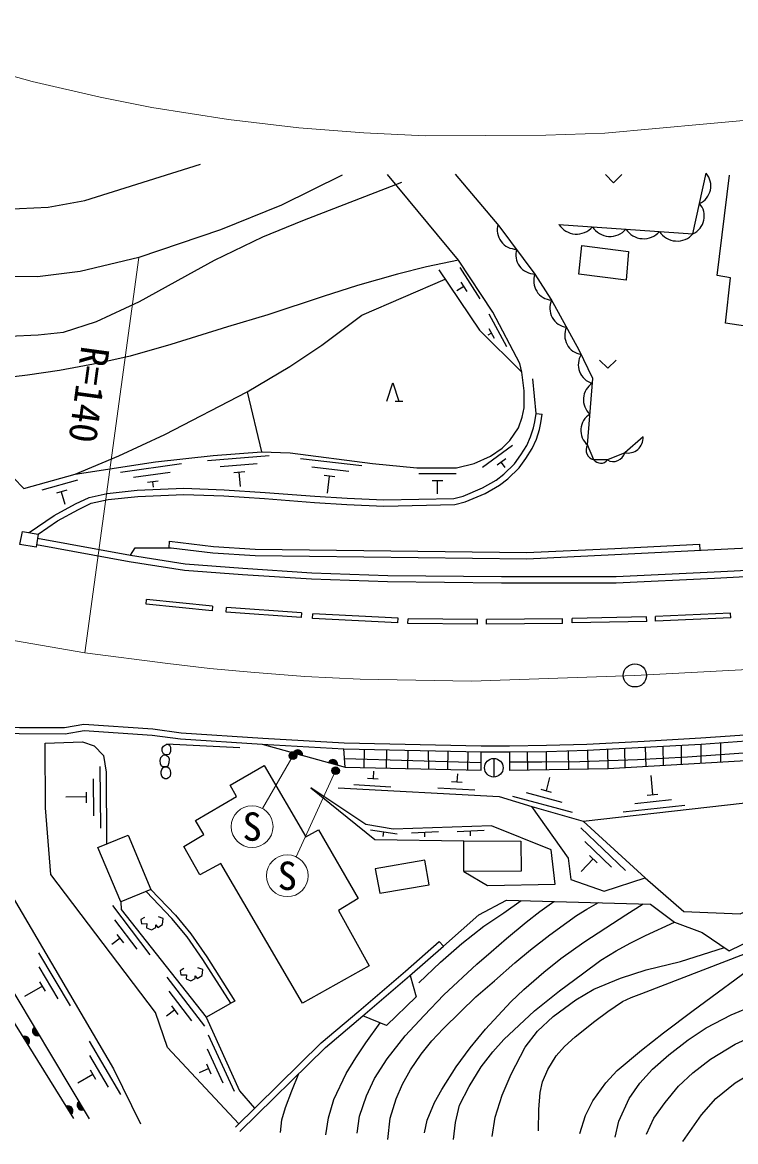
# Model space of a CAD drawing. Units: millimetres at full size, sheet at 1:1000; details may follow other scales. Extents: x 40000 to 680000, y 20000 to 380000.
# Drawn here: x 437868 to 483970, y 246693 to 319064 of the extents above; entities that cross this region are included whole.
import ezdxf
from ezdxf.enums import TextEntityAlignment as Align

# ---------------------------------------------------------------- set-up
doc = ezdxf.new("R2010")
doc.units = ezdxf.units.MM
doc.header["$LTSCALE"] = 1000
doc.linetypes.add('CHAIN', pattern=[18.5, 12, -1.5, 3.5, -1.5])
for name, color, linetype, lineweight in [('M-BGD', 7, 'Continuous', 25), ('M-BGD-HTXT', 7, 'Continuous', 13), ('M-BMK', 2, 'CHAIN', 13), ('M-BMK-SRVR', 3, 'Continuous', 25), ('M-STR-HTXT', 7, 'Continuous', 13), ('M-STR-STRC', 7, 'Continuous', 25)]:
    doc.layers.add(name, color=color, linetype=linetype, lineweight=lineweight)
doc.styles.add('ＭＳ ゴシック', font='')
doc.styles.get('ＭＳ ゴシック').set_extended_font_data('MS Gothic')

msp = doc.modelspace()

# ---------------------------------------------------------------- hatches: boundary and pattern name
at = {"layer": 'M-BGD'}
for points in [[(455380, 271835), (455984, 271669, 0.84072)], [(457646, 271212), (458249, 271046, 0.84072)], [(438951, 253562), (438629, 254098, 0.84072)], [(438229, 252952), (437898, 253484, -0.84072)], [(441027, 248446), (440697, 248978, -0.84072)], [(441831, 248755), (441509, 249292, 0.84072)]]:
    msp.add_hatch(color=256, dxfattribs=at).paths.add_polyline_path(points)
at = {"layer": 'M-STR-STRC'}
for points in [[(455582, 271776, -0.41421), (455482, 271437, -0.41421), (455143, 271537, -1)], [(458333, 270793, -0.41421), (458233, 270454, -0.41421), (457894, 270554, -1)]]:
    msp.add_hatch(color=256, dxfattribs=at).paths.add_polyline_path(points)

# ---------------------------------------------------------------- linework, layer by layer
at = {"layer": 'M-BGD'}
for p, q in [((467455, 301195), (466162, 303216)), ((466412, 301991), (465951, 301696)), ((466618, 301668), (466241, 302258)), ((469184, 298091), (468041, 300202)), ((468201, 298961), (467961, 298831)), ((468383, 298625), (468050, 299240)), ((452406, 295169), (453319, 291303)), ((461959, 294573), (462460, 294573)), ((471073, 293783), (471468, 293723)), ((469546, 291704), (467608, 290287)), ((453811, 291036), (449825, 290708)), ((448162, 290519), (444200, 289968)), ((453051, 290522), (450659, 290325)), ((459812, 290390), (455838, 290841)), ((458967, 290033), (456582, 290304)), ((469125, 290839), (468560, 290426)), ((468816, 290613), (469060, 290280)), ((447431, 289963), (445054, 289632)), ((452241, 290004), (451543, 289946)), ((451860, 289972), (451936, 289046)), ((458071, 289682), (457376, 289761)), ((457691, 289725), (457567, 288627)), ((465903, 289863), (463503, 289865)), ((441439, 289474), (439133, 288810)), ((440747, 288807), (440074, 288613)), ((446652, 289400), (445958, 289304)), ((446273, 289348), (446321, 289001)), ((465053, 289414), (464353, 289415)), ((464670, 289414), (464670, 288589)), ((440379, 288701), (440607, 287908)), ((447352, 285095), (447381, 285510)), ((481634, 285332), (481654, 284933)), ((445869, 281441), (445899, 281739)), ((450163, 281309), (445899, 281739)), ((450135, 281010), (445869, 281441)), ((450163, 281309), (450135, 281010)), ((451047, 280933), (451071, 281232)), ((455895, 280578), (451047, 280933)), ((455919, 280877), (451071, 281232)), ((455919, 280877), (455895, 280578)), ((456611, 280514), (456632, 280813)), ((462154, 280535), (456632, 280813)), ((483638, 280866), (478787, 280654)), ((483660, 280567), (483638, 280866)), ((462138, 280235), (456611, 280514)), ((462138, 280235), (462154, 280535)), ((462793, 280197), (462803, 280497)), ((467296, 280152), (462793, 280197)), ((467297, 280452), (462803, 280497)), ((467296, 280152), (467297, 280452)), ((472778, 280504), (467871, 280452)), ((467872, 280152), (467871, 280452)), ((472785, 280204), (467872, 280152)), ((472785, 280204), (472778, 280504)), ((478218, 280630), (473399, 280528)), ((473408, 280228), (473399, 280528)), ((478227, 280330), (473408, 280228)), ((478227, 280330), (478218, 280630)), ((478800, 280354), (478787, 280654)), ((483660, 280567), (478800, 280354)), ((451931, 272160), (447183, 272392)), ((476833, 270860), (476817, 272128)), ((478179, 270939), (478155, 272200)), ((479308, 271005), (479286, 272264)), ((480476, 271074), (480471, 272331)), ((481750, 271149), (481753, 272403)), ((483006, 271223), (483007, 272492)), ((455380, 271835), (455984, 271669)), ((458731, 270914), (458655, 272085)), ((458695, 271466), (467527, 271203)), ((459957, 270884), (459982, 272056)), ((461394, 270850), (461420, 272025)), ((462778, 270817), (462804, 271995)), ((464132, 270785), (464120, 271966)), ((465373, 270756), (465399, 271938)), ((466667, 270725), (466693, 271910)), ((468339, 271468), (468339, 270268)), ((470534, 270712), (470519, 271905)), ((471755, 270732), (471749, 271920)), ((473197, 270755), (473162, 271961)), ((474439, 270775), (474424, 271999)), ((475729, 270795), (475715, 272068)), ((442934, 266954), (442905, 270954)), ((457646, 271212), (458249, 271046)), ((442478, 267751), (442461, 270150)), ((460174, 270189), (460872, 270143)), ((460556, 270164), (460588, 270657)), ((465600, 269970), (466299, 269933)), ((465982, 269950), (466010, 270469)), ((471739, 269378), (471971, 270232)), ((478630, 269132), (478503, 270363)), ((442022, 268597), (442017, 269297)), ((459296, 269795), (461691, 269639)), ((464727, 269566), (467123, 269438)), ((470432, 269266), (472748, 268638)), ((471370, 269478), (472046, 269295)), ((442019, 268980), (440669, 268970)), ((469542, 269041), (473403, 267995)), ((477449, 268558), (479837, 268804)), ((478249, 269092), (478945, 269164)), ((476700, 268028), (480679, 268438)), ((462099, 266578), (460369, 266840)), ((461202, 266714), (461158, 266426)), ((464762, 266727), (463015, 266638)), ((463856, 266681), (463871, 266390)), ((467711, 266808), (465963, 266719)), ((466804, 266762), (466819, 266471)), ((476845, 264217), (473957, 266985)), ((475956, 264445), (474223, 266106)), ((474755, 264974), (473979, 264164)), ((475031, 264709), (474526, 265193)), ((434150, 261573), (442181, 248171)), ((446135, 258772), (443710, 261953)), ((445292, 259135), (443837, 261044)), ((441183, 248195), (433856, 259992)), ((444187, 259843), (443650, 259433)), ((444419, 259538), (443994, 260095)), ((464816, 259629), (465082, 259330)), ((440973, 255463), (438938, 258907)), ((440178, 255923), (438957, 257989)), ((439359, 256426), (439002, 257028)), ((449662, 254149), (447237, 257330)), ((439164, 256755), (438001, 256068)), ((448819, 254512), (447364, 256421)), ((447946, 254915), (447521, 255472)), ((447714, 255220), (447177, 254810)), ((438951, 253562), (438629, 254098)), ((437898, 253484), (438229, 252952)), ((451583, 249944), (449907, 253576)), ((444234, 249744), (442199, 253188)), ((450839, 250482), (449833, 252661)), ((443440, 250204), (442219, 252270)), ((442620, 250707), (442264, 251310)), ((449914, 251412), (449301, 251130)), ((450074, 251065), (449781, 251700)), ((442425, 251036), (441460, 250466)), ((440697, 248978), (441027, 248446)), ((441831, 248755), (441509, 249292))]:
    msp.add_line(p, q, dxfattribs=at)
for points in [[(458529, 309193), (454620, 307246), (450681, 305644), (445389, 303868), (441600, 302948), (438835, 302614), (436306, 302625), (433433, 302948), (430544, 303598), (428608, 304465), (427056, 305452), (421273, 309576), (416410, 313495), (414486, 314932), (411835, 316636), (409120, 318330), (406286, 319894), (403217, 321598), (397483, 324688)], [(395653, 322013), (400980, 319669), (404247, 318199), (407196, 316517), (409386, 315249), (411733, 313387), (419087, 307566), (422640, 304881), (425736, 302770), (427524, 301673), (429840, 300617), (433900, 299148), (435232, 298911), (437019, 298772), (438887, 298860), (440534, 299036), (442665, 299714), (445449, 301015), (448985, 302969), (450295, 303691), (453400, 305196), (456005, 306256), (462386, 308723)], [(417573, 317484), (420551, 313830), (422626, 311478), (423775, 310597), (424856, 309883), (426188, 309120), (428080, 308388), (429648, 307852), (431860, 307328), (434025, 307023), (436765, 306996), (439533, 307111), (441909, 307541), (449382, 309904)], [(435259, 291687), (437970, 288924), (441279, 289862), (446473, 290654), (450202, 291057), (453319, 291303), (455188, 291239), (460500, 290551), (463359, 290267), (465928, 290268), (467064, 290543), (468118, 291018), (468873, 291532), (469387, 292032), (469929, 292858), (470171, 293539), (470295, 294146), (470300, 295238), (470148, 296441), (470027, 296999), (468267, 300318), (466059, 303685), (461476, 309228)], [(477985, 292264), (476802, 291239), (475685, 290774), (474809, 290782), (474390, 291740), (474734, 296041), (473860, 297866), (472038, 301158), (471018, 302773), (468690, 305903), (465854, 309254)], [(472548, 305994), (481216, 305397), (482070, 309305)], [(475556, 309229), (476087, 308699), (476617, 309229)], [(492729, 291761), (485003, 292768), (485350, 295038), (485844, 294974), (486342, 299173), (483314, 299606), (483643, 302547), (482782, 302694), (483579, 309194)], [(466059, 303685), (463980, 303250), (462116, 302792), (459533, 302051), (457313, 301338), (453726, 300164), (451129, 299385), (447470, 298233), (444843, 297476), (442808, 297022), (440266, 296556), (438196, 296249), (436441, 296048)], [(464777, 303073), (467412, 299168), (470148, 296441)], [(441279, 289862), (444111, 291027), (447073, 292425), (452406, 295169), (455166, 296807), (457227, 298188), (459820, 300125), (465188, 302463)], [(475181, 297227), (475711, 296696), (476241, 297227)], [(465761, 288280), (466370, 288435), (467608, 288967), (468486, 289469), (468990, 289846), (469669, 290516), (470079, 291099), (470470, 291695), (470716, 292259), (470901, 292840), (470989, 293232), (471073, 293783), (470865, 296017)], [(461434, 294573), (461822, 295761), (462210, 294573)], [(465815, 287881), (466499, 288055), (467787, 288609), (468705, 289134), (469252, 289542), (469975, 290256), (470410, 290874), (470824, 291503), (471091, 292118), (471287, 292735), (471385, 293170), (471468, 293723)], [(438316, 286075), (439924, 287180), (441307, 287932), (442194, 288351), (443350, 288610), (445297, 288817), (448296, 288946), (450920, 288840), (453552, 288672), (456781, 288423), (458863, 288296), (461232, 288186), (465761, 288280)], [(438878, 285976), (440133, 286839), (441488, 287575), (442324, 287970), (443415, 288214), (445326, 288418), (448296, 288545), (450900, 288441), (453524, 288273), (456753, 288024), (458842, 287896), (461227, 287786), (465815, 287881)], [(438842, 285709), (444848, 284609), (448385, 284044), (452125, 283773), (456570, 283477), (461483, 283309), (468846, 283228), (476249, 283226), (482585, 283531), (488580, 283840), (495526, 284318), (498320, 284556), (503977, 285164), (508066, 285587), (512169, 286090), (515900, 286435), (523222, 287234), (525424, 287454), (527563, 287681)], [(438790, 285312), (444780, 284215), (448339, 283647), (452097, 283374), (456550, 283077), (461474, 282909), (468844, 282828), (476258, 282826), (482605, 283131), (488604, 283441), (495557, 283919), (498358, 284158), (504018, 284766), (508111, 285189), (512211, 285692), (515940, 286037), (523263, 286836), (525465, 287056), (527611, 287284)], [(444848, 284609), (445148, 285091), (447480, 285095), (450183, 284768), (452911, 284599), (470465, 284384), (476174, 284655), (483906, 285047), (491601, 285411), (495224, 285586), (495560, 284320)], [(447381, 285510), (450219, 285166), (452925, 284999), (470458, 284784), (476155, 285055), (481634, 285332)], [(458271, 269577), (468683, 269009), (470805, 268354), (474108, 267424), (499444, 270289), (506571, 269794), (521852, 272508), (524774, 270932), (526164, 270211), (528091, 270011), (529860, 270084), (552672, 272813), (554048, 272935), (555909, 273188), (574847, 278587), (577249, 279442)], [(575149, 278695), (568037, 278694), (561956, 278585), (549686, 277628), (547296, 277420), (505957, 273038), (503579, 272786), (486843, 271448), (475729, 270795), (469369, 270694), (469369, 271891)], [(458671, 272485), (467534, 272291), (469363, 272291), (471741, 272320), (474363, 272396), (478066, 272596), (481728, 272803), (485199, 273049), (488811, 273317), (495980, 273920), (501540, 274378), (503517, 274571), (505880, 274788), (512989, 275555), (518559, 276139), (523773, 276663), (532074, 277575)], [(458655, 272085), (467530, 271891), (469365, 271891), (471749, 271920), (474380, 271996), (478088, 272196), (481753, 272403), (485228, 272650), (488842, 272918), (496013, 273521), (501576, 273980), (503555, 274173), (505920, 274390), (513031, 275157), (518600, 275741), (523815, 276265), (532120, 277178)], [(417287, 260696), (421552, 266926), (430949, 274366), (434558, 273706), (434345, 272101), (432288, 272220), (432483, 270569), (437854, 261475), (443758, 251398), (445500, 247853)], [(429010, 269331), (430097, 272579), (430968, 273540), (437672, 273473), (440597, 273460), (441835, 273688), (446294, 273382), (448131, 273129), (453401, 272784), (458671, 272485)], [(429333, 269035), (430450, 272373), (431144, 273138), (437669, 273073), (440632, 273060), (441858, 273285), (446253, 272984), (448091, 272730), (453377, 272385), (458655, 272085)], [(469369, 271240), (471436, 271250), (473899, 271277), (477637, 271404), (480866, 271576), (485375, 271892), (488938, 272195), (493668, 272582), (498498, 273059), (503566, 273540)], [(451849, 247842), (447243, 252771), (446473, 255052), (439708, 263968), (439368, 268277), (439347, 272467), (441758, 272541), (442500, 272284), (443111, 271668), (443279, 270583), (443302, 265944)], [(453377, 272385), (458731, 270914), (467524, 270705), (467531, 271891)], [(474108, 267424), (478124, 263748), (480614, 261576), (484260, 261423), (490441, 264208), (494090, 265928), (496133, 267043), (501702, 270132)], [(466404, 264167), (467933, 263246), (472304, 263337), (472059, 265566), (468192, 267119), (461838, 266886), (460066, 267208), (456520, 269566), (460643, 266222), (466412, 266146)], [(470772, 268364), (473148, 265012), (473312, 263635), (475479, 262890), (478124, 263748)], [(451918, 247349), (457456, 252779), (459878, 254823), (462889, 257406), (465082, 259330), (467367, 261360), (469159, 262313), (478471, 262053), (480014, 260893), (481802, 260218), (483561, 259040), (496691, 265435)], [(476189, 246981), (476428, 248023), (477088, 249474), (477782, 250476), (478590, 251370), (479644, 252301), (480911, 253278), (482073, 254051), (483690, 254887), (485135, 255501), (488609, 256865), (492443, 258158), (496035, 259270), (497766, 259930), (499789, 260717), (502126, 261778), (504341, 262860), (507271, 264468)], [(444223, 262199), (444262, 261692), (449740, 254732), (451346, 255636), (449537, 258479), (448520, 259935), (447529, 261130), (445865, 262869)], [(446166, 262993), (447756, 261332), (448761, 260119), (449789, 258648), (451611, 255785), (451346, 255636)], [(459506, 247243), (459659, 248344), (460102, 249658), (460632, 250775), (461441, 252039), (462604, 253535), (463832, 254842), (465118, 256191), (467243, 258173), (468160, 258959), (469167, 259836), (470441, 260885), (471322, 261567), (472214, 262228)], [(461484, 246826), (461639, 248220), (462031, 249457), (462444, 250415), (462950, 251335), (463645, 252351), (464327, 253212), (465065, 253986), (466184, 255093), (467189, 256048), (468396, 257093), (469709, 258247), (470720, 259104), (471964, 260069), (473059, 260864), (473693, 261314), (474347, 261715), (475118, 262147)], [(463498, 256959), (464893, 258301), (466265, 259510), (467702, 260616), (468980, 261478), (470113, 262286)], [(463861, 247255), (464039, 248071), (464506, 249233), (464978, 250054), (465902, 251518), (466804, 252754), (467798, 253954), (468620, 254856), (469444, 255738), (470280, 256533), (471575, 257658), (472679, 258540), (474167, 259591), (475576, 260520), (476880, 261354), (477989, 262067)], [(445757, 261185), (445519, 261050), (445562, 260778), (445918, 260787), (445892, 260524), (446206, 260397), (446486, 260541), (446486, 260719), (446621, 260533), (446935, 260736), (446969, 261126), (446664, 261227)], [(465744, 246824), (465874, 247934), (466123, 249044), (466738, 250258), (467527, 251519), (468267, 252497), (468995, 253296), (470975, 255151), (472594, 256433), (474079, 257540), (475264, 258415), (476256, 259025), (477162, 259530), (478139, 260019), (480014, 260893)], [(478214, 247174), (478691, 248199), (479409, 249218), (480288, 250270), (481199, 251140), (482346, 252021), (483949, 252996), (485608, 253756), (487589, 254546), (490319, 255404), (494484, 256487), (496955, 257249), (499095, 258034), (502291, 259339), (504038, 260026), (505005, 260362), (506457, 260727), (507410, 260929), (509386, 261168)], [(451638, 247635), (457186, 253075), (459619, 255128), (462627, 257708), (464816, 259629)], [(468229, 247028), (468421, 248278), (468888, 249701), (469458, 251054), (470375, 252801), (471174, 253841), (472173, 254790), (473646, 255869), (474796, 256554), (476524, 257260), (478199, 257791), (480412, 258343), (483258, 259243)], [(471231, 247393), (471248, 248759), (471344, 249867), (471494, 250552), (471831, 251347), (472367, 252239), (472915, 252846), (473589, 253471), (474876, 254486), (475716, 255108), (476663, 255757), (477212, 256018), (477905, 256278), (485829, 259329)], [(448311, 257882), (448073, 257746), (448116, 257475), (448472, 257484), (448446, 257221), (448760, 257094), (449040, 257238), (449040, 257416), (449175, 257230), (449489, 257433), (449523, 257823), (449218, 257924)], [(473907, 247208), (474264, 248386), (474746, 249323), (475590, 250501), (476312, 251301), (477888, 252598), (479320, 253726), (481221, 255176), (485550, 258353)], [(462927, 257439), (463323, 256053), (461398, 254207), (459878, 254823)], [(480564, 246693), (481773, 248418), (482702, 249481), (483952, 250492), (485301, 251315), (486795, 251946), (489248, 252803), (492867, 253992), (496770, 255060), (499333, 255749), (500972, 256076), (503637, 256351), (510004, 256768)], [(449740, 254732), (451893, 249971), (452873, 248846)], [(457491, 247138), (457645, 248231), (458006, 249424), (458790, 251104), (459427, 252105), (460068, 253090), (460992, 254372)], [(454556, 247286), (454647, 248107), (454884, 248909), (455280, 249986), (455740, 251096)]]:
    msp.add_lwpolyline(points, dxfattribs=at)
for points in [[(474039, 304633), (477046, 304260), (476892, 302388), (473839, 302787)], [(437871, 286153), (438878, 285976), (438764, 285123), (437709, 285309)], [(447116, 271702), (446986, 271776), (446906, 271938), (446903, 272129), (446983, 272253), (447116, 272339), (447245, 272389), (447387, 272333), (447448, 272193), (447444, 271919), (447349, 271734)], [(447116, 271702), (447301, 271604), (447352, 271442), (447336, 271193), (447279, 270967), (447120, 270929), (446983, 270923), (446868, 270974), (446792, 271111), (446779, 271340), (446807, 271540), (446960, 271683)], [(447120, 270929), (447262, 270897), (447346, 270847), (447411, 270705), (447435, 270518), (447413, 270315), (447321, 270205), (447199, 270157), (447069, 270157), (446960, 270210), (446881, 270321), (446840, 270481), (446837, 270621), (446877, 270765), (446969, 270884)], [(455980, 255642), (450694, 264681), (449340, 263944), (448313, 265768), (449606, 266554), (449065, 267456), (451712, 269019), (451291, 269738), (453499, 271003), (456181, 266410), (457013, 266849), (459569, 262416), (458309, 261628), (460277, 258054)], [(444223, 262199), (442736, 265717), (444700, 266506), (446166, 262993)], [(466412, 266146), (470090, 266131), (470116, 264186), (466404, 264167)], [(460966, 262748), (464164, 263300), (463880, 264895), (460667, 264325)]]:
    msp.add_lwpolyline(points, close=True, dxfattribs=at)
msp.add_circle((468339, 270868), 600, dxfattribs=at)
for centre, radius, start, end in [((481123, 308488), 1250, 294.54498, 40.80518), ((480696, 306534), 1250, 294.54498, 40.80518), ((469808, 305649), 1250, 163.74196, 270.00217), ((473687, 306732), 1358, 212.93057, 319.19078), ((475854, 306583), 1358, 212.93057, 319.19078), ((478021, 306434), 1358, 212.93057, 319.19078), ((480188, 306284), 1358, 212.93057, 319.19078), ((471007, 304044), 1250, 163.49547, 269.75567), ((472169, 302348), 1250, 159.10746, 265.36766), ((473209, 300590), 1250, 155.84215, 262.10236), ((474173, 298831), 1250, 155.33109, 261.59129), ((475050, 296930), 1250, 147.9192, 254.1794), ((475377, 294671), 1250, 122.29448, 228.55468), ((475217, 292677), 1250, 122.29448, 228.55468), ((474959, 291418), 654, 150.50358, 256.76378), ((477009, 292195), 979, 257.79239, 4.05259), ((476069, 291425), 756, 239.45841, 345.71861), ((475250, 291107), 548, 216.38025, 322.64046), ((455668, 271699), 318, 354.5215, 154.73923), ((457933, 271076), 318, 354.5215, 154.73923), ((438837, 253858), 318, 130.82046, 291.03819), ((438017, 253189), 318, 311.7367, 111.95443), ((440816, 248683), 318, 311.7367, 111.95443), ((441717, 249052), 318, 130.82046, 291.03819)]:
    msp.add_arc(centre, radius, start, end, dxfattribs=at)
at = {"layer": 'M-BGD-HTXT'}
for p, q in [((455363, 271656), (453392, 268234)), ((458113, 270673), (455555, 265110))]:
    msp.add_line(p, q, dxfattribs=at)
for centre in [(452718, 267064), (454991, 263883)]:
    msp.add_circle(centre, 1350, dxfattribs=at)
at = {"layer": 'M-BMK'}
msp.add_lwpolyline([(435767, 279370), (441913, 278291), (447261, 277599), (449981, 277288), (452638, 277040), (456124, 276767), (459693, 276588), (466895, 276465), (477462, 276840), (491043, 277567), (497837, 277978), (508663, 279207), (529902, 281462)], dxfattribs=at)
at = {"layer": 'M-BMK-SRVR'}
msp.add_circle((477462, 276840), 750, dxfattribs=at)
at = {"layer": 'M-STR-HTXT'}
msp.add_line((441913, 278291), (445391, 303869), dxfattribs=at)
msp.add_lwpolyline([(401886, 331119), (405082, 329170), (408657, 327061), (413970, 324267), (418022, 322320), (421492, 320851), (427669, 318481), (432082, 317040), (438501, 315237), (442894, 314232), (446246, 313568), (451201, 312792), (455737, 312249), (459947, 311923), (463908, 311736), (471704, 311778), (475515, 311904), (482120, 312507), (578741, 321295)], dxfattribs=at)
at = {"layer": 'M-STR-STRC'}
for centre in [(455363, 271656), (458113, 270673)]:
    msp.add_circle(centre, 250, dxfattribs=at)

# ---------------------------------------------------------------- texts
at = {"layer": 'M-BGD-HTXT', "style": 'ＭＳ ゴシック'}
for p in [(452718, 267064), (454991, 263883)]:
    msp.add_text('S', height=1833, dxfattribs=at).set_placement(p, align=Align.MIDDLE_CENTER)
at = {"layer": 'M-STR-HTXT', "style": 'ＭＳ ゴシック'}
msp.add_text('R=140', height=1833, rotation=262.257, dxfattribs=at).set_placement((440724, 295186), align=Align.BOTTOM_CENTER)

doc.saveas('drawing.dxf')
